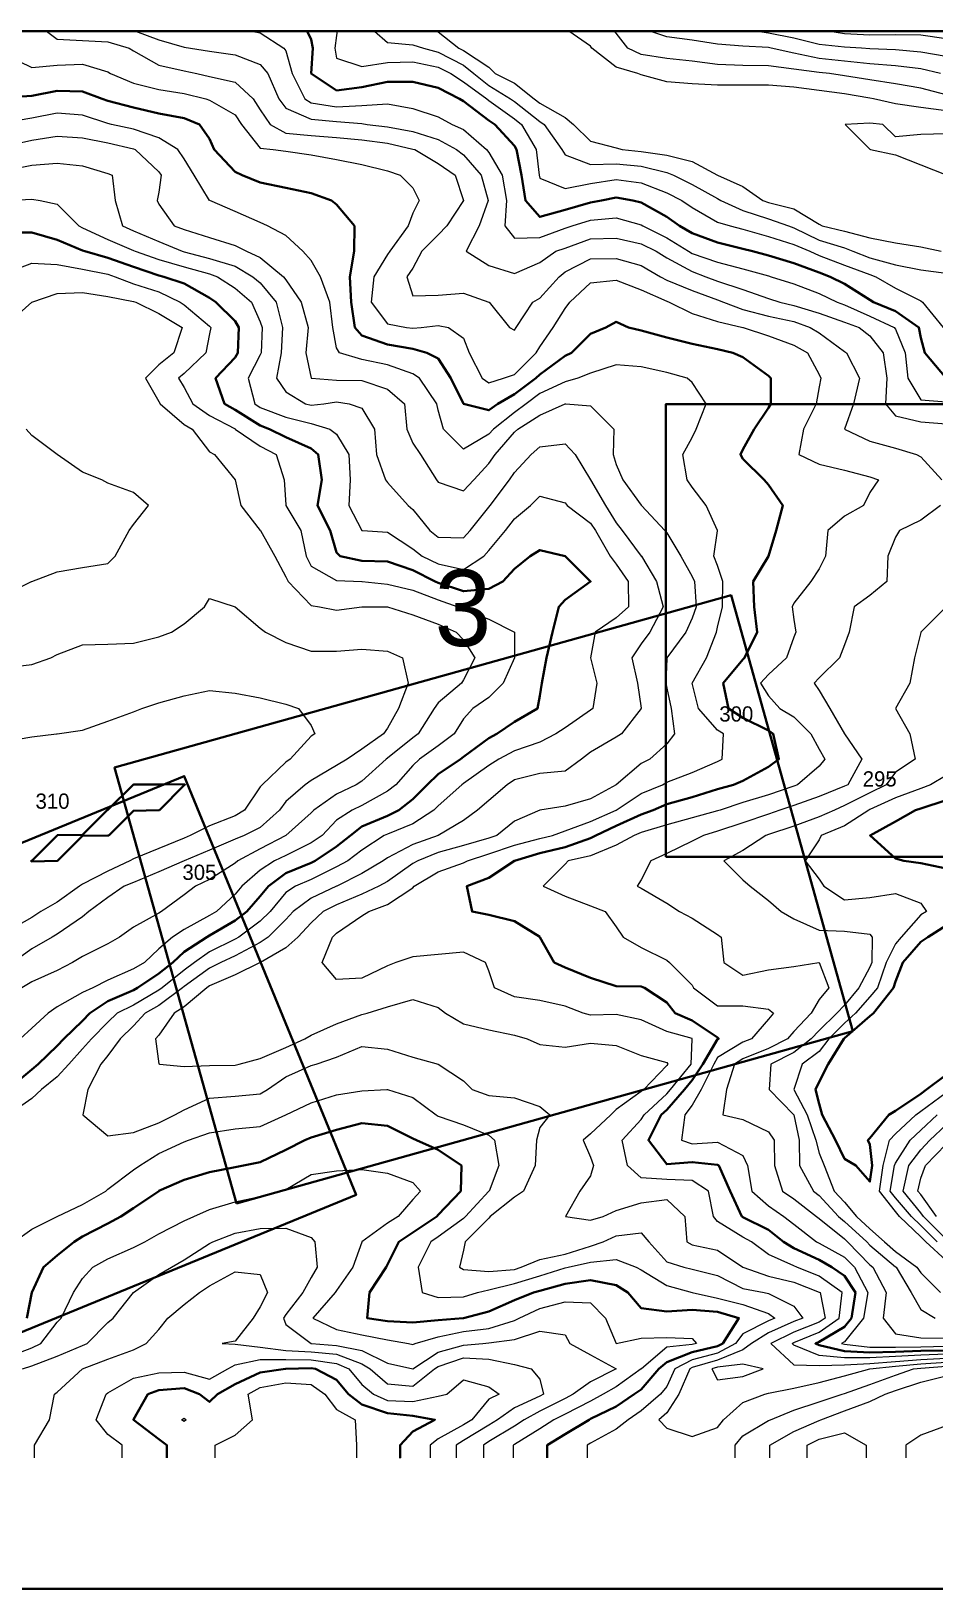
# Model space of a CAD drawing. Header units: inches. Extents: x 323 to 5487, y 274 to 1474.
# Drawn here: x 1206 to 1798, y 274 to 1296 of the extents above; entities that cross this region are included whole.
import ezdxf

# ---------------------------------------------------------------- set-up
doc = ezdxf.new("R2010")
doc.units = ezdxf.units.IN
doc.header["$MEASUREMENT"] = 0
doc.layers.add('N47E008', color=7, linetype='Continuous', lineweight=0, true_color=0x8b00a3)
doc.layers.add('Rahmen', color=7, linetype='Continuous')
doc.styles.get("Standard").update_dxf_attribs({"font": 'txt.shx', "height": 5})

msp = doc.modelspace()

# ---------------------------------------------------------------- linework, layer by layer
at = {"lineweight": 30}
for points in [[(410.2, 274.1), (5471.7, 274.1), (5487.2, 1296.3), (425.7, 1296.3)], [(1622.4, 754.4), (2042.4, 754.4), (2042.4, 1051.4), (1622.4, 1051.4)], [(1340.8, 527), (1745.3, 640.1), (1665.3, 926.1), (1260.8, 813.1)], [(1030.7, 373.2), (1419.2, 532.6), (1306.5, 807.4), (917.9, 648)]]:
    msp.add_lwpolyline(points, close=True, dxfattribs=at)
at = {"layer": 'N47E008'}
for points in [[(1216, 1296.3), (1223.1, 1291.1), (1239.8, 1290.1), (1256.4, 1289.2), (1270.3, 1285.1), (1273.1, 1283.3), (1289.8, 1274), (1306.4, 1270.3), (1314.8, 1268.5), (1323.1, 1266.6), (1339.8, 1262.7), (1351.7, 1251.8), (1356.4, 1244.7), (1362.8, 1235.1), (1373.1, 1229.3), (1389.8, 1227.7), (1406.4, 1226.4), (1423.1, 1224.9), (1439.8, 1222.7), (1456.4, 1218.9), (1457.7, 1218.5), (1473.1, 1209.4), (1484.2, 1201.8), (1489.8, 1185.2), (1489.8, 1185.1), (1489.8, 1185.1), (1478.7, 1168.5), (1473.1, 1162.6), (1462.3, 1151.8), (1456.4, 1140.7), (1452.6, 1135.1), (1456.4, 1122.6), (1473.1, 1123), (1489.8, 1124.3), (1506.4, 1118.5), (1506.5, 1118.5), (1519.8, 1101.8), (1523.1, 1100), (1524.2, 1101.8), (1535.2, 1118.5), (1539.8, 1121.1), (1552.5, 1135.1), (1556.4, 1138.3), (1573.1, 1146.8), (1589.8, 1147), (1606.4, 1142.5), (1618.9, 1135.1), (1623.1, 1132.9), (1639.8, 1126), (1656.4, 1119.9), (1660.3, 1118.5), (1673.1, 1113.7), (1689.8, 1109.3), (1706.4, 1105.7), (1717.2, 1101.8), (1723.1, 1098.3), (1739.8, 1086.1), (1741, 1085.1), (1749.6, 1068.5), (1745.7, 1051.8), (1739.8, 1035.1), (1756.4, 1027.2), (1773.1, 1022.6), (1787, 1018.5), (1789.8, 1017), (1803.7, 1001.8)], [(1431.3, 1296.3), (1439.8, 1288.9), (1456.4, 1287.3), (1463.4, 1285.1), (1473.1, 1282.4), (1489.8, 1273.9), (1496.4, 1268.5), (1506.4, 1260.5), (1520.6, 1251.8), (1523.1, 1250), (1539.8, 1237), (1542.6, 1235.1), (1554.3, 1218.5), (1556.4, 1215.1), (1573.1, 1208.7), (1589.8, 1209.2), (1606.4, 1207.6), (1623.1, 1203.6), (1627.6, 1201.8), (1639.8, 1195.7), (1656.4, 1186.4), (1658.5, 1185.1), (1673.1, 1178.5), (1689.8, 1173.2), (1702.9, 1168.5), (1706.4, 1167.2), (1723.1, 1159.2), (1739.8, 1154), (1745.3, 1151.8), (1756.4, 1147.4), (1773.1, 1143), (1789.8, 1139.7), (1806.4, 1137.4)], [(1470.4, 1296.3), (1473.1, 1295.9), (1486.7, 1285.1), (1489.8, 1283.6), (1506.4, 1272.6), (1510.4, 1268.5), (1523.1, 1262.1), (1536.1, 1251.8), (1539.8, 1248.9), (1556.4, 1239.5), (1562, 1235.1), (1573.1, 1224), (1589.8, 1219.7), (1593.9, 1218.5), (1606.4, 1217.3), (1623.1, 1214.9), (1639.8, 1210.8), (1656.4, 1201.8), (1656.5, 1201.8), (1673.1, 1194.3), (1686.2, 1185.1), (1689.8, 1183.9), (1706.4, 1179.6), (1723.1, 1169.7), (1725, 1168.5), (1739.8, 1165), (1756.4, 1160.7), (1773.1, 1157.4), (1789.8, 1154.8), (1803.1, 1151.8)], [(1806.4, 1243.9), (1789.8, 1246.1), (1773.1, 1248.5), (1758.8, 1251.8), (1756.4, 1252.3), (1739.8, 1255.1), (1723.1, 1257.2), (1706.4, 1259.4), (1689.8, 1260.7), (1673.1, 1260.7), (1656.4, 1260.9), (1639.8, 1261.7), (1623.1, 1262.9), (1606.4, 1267.5), (1604.1, 1268.5), (1589.8, 1272.6), (1574, 1285.1), (1573.1, 1286.4), (1558.9, 1296.3)], [(1806.4, 1254.4), (1789.8, 1258.8), (1773.1, 1261.7), (1756.4, 1264.2), (1739.8, 1267), (1729.8, 1268.5), (1723.1, 1269.2), (1706.4, 1271.4), (1689.8, 1273.4), (1673.1, 1273.7), (1656.4, 1274.4), (1639.8, 1276.5), (1623.1, 1278.2), (1606.4, 1281), (1597.6, 1285.1), (1589.8, 1294.9), (1588.9, 1296.3)], [(1802.7, 1268.5), (1789.8, 1271.5), (1773.1, 1273.5), (1756.4, 1274.8), (1739.8, 1276.6), (1723.1, 1278.3), (1706.4, 1281.8), (1691.6, 1285.1), (1689.8, 1285.5), (1673.1, 1286.5), (1656.4, 1287.7), (1639.8, 1290.3), (1623.1, 1292.6), (1611.9, 1296.3)], [(1806.4, 1279.7), (1789.8, 1282.5), (1773.1, 1283.9), (1756.4, 1284.7), (1750.9, 1285.1), (1739.8, 1285.8), (1723.1, 1287.5), (1706.4, 1291.6), (1689.8, 1295), (1681.1, 1296.3)], [(1806.4, 1291.3), (1789.8, 1293.7), (1773.1, 1293.9), (1756.4, 1293.7), (1739.8, 1294.5), (1728.8, 1296.3)], [(1189.8, 1280.6), (1206.4, 1272.4), (1223.1, 1274), (1239.8, 1274.5), (1256.4, 1269.5), (1258.1, 1268.5), (1273.1, 1262.2), (1289.8, 1258), (1306.4, 1255.4), (1320.7, 1251.8), (1323.1, 1251), (1339.8, 1241.4), (1344.1, 1235.1), (1356.4, 1219.4), (1364.8, 1218.5), (1373.1, 1217.5), (1389.8, 1215), (1406.4, 1212), (1423.1, 1208.7), (1439.8, 1204.6), (1448.1, 1201.8), (1456.4, 1193.5), (1460.6, 1185.1), (1456.4, 1176.8), (1453.5, 1168.5), (1441.4, 1151.8), (1439.8, 1149.8), (1430.8, 1135.1), (1429.2, 1118.5), (1439.8, 1104.1), (1452.3, 1101.8), (1456.4, 1101.3), (1462, 1101.8), (1473.1, 1103.2), (1479.8, 1101.8), (1489.8, 1094.7), (1493.5, 1085.1), (1502, 1068.5), (1506.4, 1065.4), (1516, 1068.5), (1523.1, 1071), (1537.3, 1085.1), (1539.8, 1089), (1548.5, 1101.8), (1556.4, 1114.3), (1559.6, 1118.5), (1573.1, 1131.2), (1589.8, 1132.8), (1606.4, 1126.5), (1623.1, 1119), (1624.6, 1118.5), (1639.8, 1110.9), (1656.4, 1105.8), (1673.1, 1101.8), (1673.2, 1101.8), (1689.8, 1096.3), (1706.4, 1090.2), (1715.4, 1085.1), (1723.1, 1070.9), (1724.2, 1068.5), (1723.1, 1062.9), (1721.2, 1051.8), (1712.9, 1035.1), (1709.8, 1018.5), (1723.1, 1012.1), (1739.8, 1008.2), (1756.4, 1003.8), (1762, 1001.8), (1756.4, 993.5), (1752.3, 985.1), (1739.8, 978), (1728.7, 968.5), (1727.3, 951.8), (1723.1, 943.5), (1717.6, 935.1), (1706.4, 920.9), (1705.4, 918.5), (1706.4, 910.1), (1707.7, 901.8), (1706.4, 898.5), (1701.7, 885.1), (1689.8, 874), (1684.6, 868.5), (1689.8, 860.1), (1697.4, 851.8), (1706.4, 846.3), (1717.6, 835.1), (1723.1, 825.1), (1726.8, 818.5), (1723.1, 814), (1709, 801.8), (1706.4, 800.8), (1689.8, 795.2), (1673.1, 790), (1658.1, 785.1), (1656.4, 784.6), (1639.8, 780.1), (1623.1, 775.5), (1606.4, 770.4), (1601.7, 768.5), (1589.8, 762.1), (1573.1, 755), (1558.5, 751.8), (1556.4, 749.7), (1541.9, 735.1), (1556.4, 728.7), (1573.1, 722.4), (1582.6, 718.5), (1589.8, 708.5), (1594.5, 701.8), (1606.4, 694.9), (1623.1, 686.7), (1625, 685.1), (1639.8, 670.3), (1640.7, 668.5), (1656.4, 656.7), (1673.1, 656.6), (1689.8, 654.6), (1693.1, 651.8), (1689.8, 648), (1678.7, 635.1), (1673.1, 632.9), (1656.4, 622.8), (1653.9, 618.5), (1645.7, 601.8), (1639.8, 591.6), (1634.9, 585.1), (1632.8, 568.5), (1639.8, 566.1), (1656.4, 567.3), (1673.1, 558.5), (1676, 551.8), (1678.9, 535.1), (1689.8, 525.5), (1700, 518.5), (1706.4, 513.4), (1721.3, 501.8), (1723.1, 500.9), (1739.8, 491.8), (1746.3, 485.1), (1755.1, 468.5), (1752.1, 451.8), (1739.8, 436.3), (1737.7, 435.1), (1739.8, 434.6), (1756.4, 432.7), (1773.1, 432.8), (1789.8, 433), (1806.4, 433.3)], [(1806.4, 428), (1789.8, 427.4), (1773.1, 426.6), (1756.4, 425.6), (1739.8, 425.6), (1723.1, 427.3), (1706.4, 434.1), (1705.3, 435.1), (1706.4, 435.7), (1723.1, 442.6), (1736.2, 451.8), (1738.1, 468.5), (1723.1, 479.3), (1708.5, 485.1), (1706.4, 486.1), (1689.8, 493.5), (1678.7, 501.8), (1673.1, 504.9), (1656.4, 515.1), (1653.8, 518.5), (1650.4, 535.1), (1639.8, 542), (1623.1, 542.7), (1606.4, 543.8), (1597.4, 551.8), (1593.9, 568.5), (1606.4, 582.1), (1608.2, 585.1), (1623.1, 598.9), (1625.6, 601.8), (1639.2, 618.5), (1639.8, 634.7), (1639.8, 635.1), (1639.8, 635.2), (1623.1, 639.9), (1606.4, 647.6), (1589.8, 651.1), (1573.1, 650.5), (1568.3, 651.8), (1556.4, 656.4), (1539.8, 660.1), (1523.1, 662.6), (1510.1, 668.5), (1506.4, 679.6), (1504.1, 685.1), (1489.8, 691.8), (1473.1, 690.4), (1456.4, 688.8), (1445.3, 685.1), (1439.8, 682.9), (1423.1, 674.9), (1406.4, 674), (1396.9, 685.1), (1403.7, 701.8), (1406.4, 704.4), (1423.1, 715.7), (1427.7, 718.5), (1439.8, 723.2), (1456.4, 734.2), (1457.4, 735.1), (1473.1, 744.6), (1489.8, 750.5), (1492.3, 751.8), (1506.4, 756.4), (1523.1, 762), (1539.8, 766.5), (1548.1, 768.5), (1556.4, 771.6), (1573.1, 777.7), (1589.8, 785.1), (1589.8, 785.1), (1606.4, 796.1), (1620.3, 801.8), (1623.1, 803.4), (1639.8, 809.7), (1656.4, 817), (1659.5, 818.5), (1660.3, 835.1), (1656.4, 837.5), (1643.9, 851.8), (1639.8, 868.5), (1649.2, 885.1), (1655.7, 901.8), (1656.4, 905.1), (1659.6, 918.5), (1659.9, 935.1), (1656.4, 945.6), (1653.9, 951.8), (1656.4, 968.3), (1656.5, 968.5), (1656.4, 968.6), (1649, 985.1), (1639.8, 997), (1636.4, 1001.8), (1633.7, 1018.5), (1639.8, 1029.6), (1642.3, 1035.1), (1649, 1051.8), (1639.8, 1065.7), (1636.4, 1068.5), (1623.1, 1072.2), (1606.4, 1075.9), (1589.8, 1077.3), (1573.1, 1071.8), (1564.8, 1068.5), (1556.4, 1066.2), (1539.8, 1058.5), (1530.8, 1051.8), (1523.1, 1046.1), (1509.4, 1035.1), (1506.4, 1031.8), (1489.8, 1022), (1476.7, 1035.1), (1473.1, 1047.6), (1472.3, 1051.8), (1460.9, 1068.5), (1456.4, 1071.3), (1439.8, 1077.4), (1423.1, 1080.8), (1408.3, 1085.1), (1406.4, 1088.5), (1403.9, 1101.8), (1401.9, 1118.5), (1395.9, 1135.1), (1389.8, 1145.7), (1384.2, 1151.8), (1373.1, 1162.1), (1361.2, 1168.5), (1356.4, 1170.7), (1339.8, 1178), (1323.2, 1185.1), (1323.1, 1185.2), (1312.9, 1201.8), (1306.4, 1212.4), (1302.3, 1218.5), (1289.8, 1226.2), (1273.1, 1232), (1258.8, 1235.1), (1256.4, 1235.7), (1239.8, 1241.1), (1223.1, 1242.4), (1206.4, 1239.2), (1189.8, 1236.4)], [(1189.8, 1220.9), (1206.4, 1224.8), (1223.1, 1227.4), (1239.8, 1226.2), (1256.4, 1223), (1273.1, 1219), (1274.3, 1218.5), (1289.8, 1204), (1291.4, 1201.8), (1289.8, 1190.7), (1288.7, 1185.1), (1289.8, 1182.8), (1299.8, 1168.5), (1306.4, 1166.1), (1323.1, 1160.8), (1339.8, 1155.6), (1347.4, 1151.8), (1356.4, 1147.8), (1371.5, 1135.1), (1373.1, 1133.1), (1383.3, 1118.5), (1387.7, 1101.8), (1386.3, 1085.1), (1389.8, 1068.6), (1390, 1068.5), (1406.4, 1067.3), (1423.1, 1067.1), (1439.8, 1061.3), (1450.9, 1051.8), (1452.5, 1035.1), (1456.4, 1025.9), (1461.6, 1018.5), (1472.1, 1001.8), (1473.1, 1000.3), (1489.8, 994.7), (1496.4, 1001.8), (1506.4, 1012.5), (1510.6, 1018.5), (1523.1, 1033.2), (1525.3, 1035.1), (1539.8, 1044.2), (1556.4, 1051.8), (1556.4, 1051.8), (1556.9, 1051.8), (1573.1, 1050.3), (1588.3, 1035.1), (1588, 1018.5), (1589.8, 1011.8), (1594.3, 1001.8), (1606.4, 985.2), (1606.5, 985.1), (1621.9, 968.5), (1623.1, 967), (1632.4, 951.8), (1639.8, 938.5), (1641.3, 935.1), (1642.4, 918.5), (1639.8, 911.1), (1635.6, 901.8), (1623.1, 885.1), (1623.1, 884.7), (1622.4, 868.5), (1623.1, 865.1), (1626, 851.8), (1628.2, 835.1), (1623.1, 828.5), (1612, 818.5), (1606.4, 815.7), (1589.8, 801.8), (1589.8, 801.8), (1573.1, 792.5), (1556.4, 787.6), (1539.9, 785.1), (1539.8, 785.1), (1523.1, 777.8), (1511.6, 768.5), (1506.4, 766.8), (1489.8, 761.9), (1473.1, 757.2), (1459.8, 751.8), (1456.4, 750), (1439.8, 738.2), (1434.2, 735.1), (1423.1, 729.9), (1406.4, 722.9), (1397.6, 718.5), (1389.8, 711.1), (1381, 701.8), (1373.1, 694.7), (1356.5, 685.1), (1356.4, 685.1), (1339.8, 677.1), (1323.1, 669.9), (1321.2, 668.5), (1306.4, 656.1), (1299.8, 651.8), (1289.8, 637.5), (1287.7, 635.1), (1289.8, 618.7), (1290.2, 618.5), (1306.4, 616.8), (1323.1, 617.6), (1339.8, 617.7), (1342.6, 618.5), (1356.4, 622.1), (1373.1, 629.4), (1385.6, 635.1), (1389.8, 637.4), (1406.4, 644.9), (1423.1, 651), (1426.4, 651.8), (1439.8, 656), (1456.4, 660.9), (1473.1, 655.5), (1477.9, 651.8), (1489.8, 644.9), (1506.4, 641), (1523.1, 637.5), (1531.4, 635.1), (1539.8, 631.4), (1556.4, 629.6), (1573.1, 632.1), (1589.8, 630.6), (1606.4, 624), (1623.1, 619.4), (1623.7, 618.5), (1623.1, 617.6), (1608.1, 601.8), (1606.4, 600.4), (1589.8, 588.7), (1586.4, 585.1), (1573.1, 572.6), (1568.3, 568.5), (1573.1, 557.4), (1575.1, 551.8), (1573.1, 545.1), (1566, 535.1), (1556.6, 518.5), (1573.1, 516.1), (1581.4, 518.5), (1589.8, 522.3), (1606.4, 527.4), (1623.1, 529.6), (1635, 518.5), (1636.2, 501.8), (1639.8, 499.9), (1656.4, 496.3), (1673.1, 485.2), (1673.1, 485.1), (1689.8, 479.3), (1706.4, 475.3), (1723.1, 468.9), (1723.7, 468.5), (1727.1, 451.8), (1723.1, 449), (1706.4, 442.6), (1691.4, 435.1), (1706.4, 421.1), (1723.1, 420.6), (1739.8, 421.2), (1756.4, 422), (1773.1, 423.4), (1789.8, 424.6), (1806.4, 425.4)], [(1806.4, 1228.9), (1789.8, 1228.5), (1773.1, 1226.8), (1764.8, 1235.1), (1756.4, 1235.8), (1740.2, 1235.1), (1756.4, 1218.9), (1756.9, 1218.5), (1773.1, 1215.1), (1789.8, 1208.5), (1806.4, 1201.9)], [(1189.8, 1205), (1206.4, 1208.3), (1223.1, 1209.7), (1239.8, 1207.9), (1256.4, 1202.8), (1259.2, 1201.8), (1261.2, 1185.1), (1266, 1168.5), (1273.1, 1165.3), (1289.8, 1158.3), (1305.2, 1151.8), (1306.4, 1151.4), (1323.1, 1147), (1339.8, 1142), (1351.4, 1135.1), (1356.4, 1131), (1366.8, 1118.5), (1371, 1101.8), (1370, 1085.1), (1367.1, 1068.5), (1373.1, 1059.6), (1386.1, 1051.8), (1389.8, 1050.9), (1398.1, 1051.8), (1406.4, 1053), (1414.8, 1051.8), (1423.1, 1048.8), (1431.4, 1035.1), (1432.6, 1018.5), (1438.6, 1001.8), (1439.8, 1000.1), (1453.4, 985.1), (1456.4, 982.4), (1467.6, 968.5), (1473.1, 964.3), (1489.8, 963.8), (1494.2, 968.5), (1506.4, 984), (1507.3, 985.1), (1519.8, 1001.8), (1523.1, 1006.6), (1534.2, 1018.5), (1539.8, 1023.4), (1556.4, 1025.4), (1562.9, 1018.5), (1573.1, 1001.9), (1573.1, 1001.8), (1583, 985.1), (1589.8, 973.6), (1593.9, 968.5), (1606.4, 951.8), (1606.5, 951.8), (1616.3, 935.1), (1620.7, 918.5), (1612, 901.8), (1606.4, 894.2), (1600.2, 885.1), (1603.8, 868.5), (1606.4, 851.9), (1606.5, 851.8), (1606.4, 851.7), (1593.5, 835.1), (1589.8, 832.9), (1573.1, 823.2), (1567.1, 818.5), (1556.4, 810.7), (1539.8, 809.2), (1523.1, 805), (1518.3, 801.8), (1506.4, 791.4), (1498.8, 785.1), (1489.8, 778.3), (1473.2, 768.5), (1473.1, 768.5), (1456.4, 762.6), (1439.8, 753.7), (1437, 751.8), (1423.1, 743.5), (1406.5, 735.1), (1406.4, 735.1), (1389.8, 727.3), (1378, 718.5), (1373.1, 713.4), (1361.5, 701.8), (1356.4, 698.2), (1339.8, 689.5), (1330.5, 685.1), (1323.1, 681.4), (1306.4, 669.3), (1305.4, 668.5), (1289.8, 657), (1280.8, 651.8), (1273.1, 643.5), (1264.4, 635.1), (1256.4, 624), (1251.8, 618.5), (1243.1, 601.8), (1239.9, 585.1), (1256.4, 571.3), (1273.1, 573.5), (1289.8, 579.8), (1300.4, 585.1), (1306.4, 588.5), (1323.1, 596), (1339.8, 597.4), (1356.4, 599), (1361, 601.8), (1373.1, 610.1), (1389.8, 617.5), (1393.1, 618.5), (1406.4, 622.9), (1423.1, 630), (1439.8, 628.2), (1456.4, 623), (1473.1, 618.5), (1473.2, 618.5), (1489.8, 607.4), (1495.3, 601.8), (1506.4, 597.9), (1523.1, 596.3), (1539.8, 590.7), (1546.4, 585.1), (1539.8, 576.8), (1537.7, 568.5), (1536.8, 551.8), (1529, 535.1), (1523.1, 531.1), (1507.3, 518.5), (1506.4, 517.4), (1490.8, 501.8), (1489.8, 496.3), (1487, 485.1), (1489.8, 483.6), (1506.4, 482.3), (1523.1, 483.7), (1527.6, 485.1), (1539.8, 490.2), (1556.4, 493.8), (1573.1, 498.9), (1581.4, 501.8), (1589.8, 505.8), (1606.4, 507.7), (1611.4, 501.8), (1623.1, 488.8), (1634.2, 485.1), (1639.8, 483.9), (1656.4, 479.8), (1673.1, 471.3), (1687, 468.5), (1689.8, 468), (1706.4, 459.6), (1712.5, 451.8), (1706.4, 449.6), (1689.8, 442.1), (1678.7, 435.1), (1673.1, 431), (1656.4, 424.2), (1639.8, 419.3), (1638.2, 418.5), (1631, 401.8), (1623.1, 389.6), (1617.8, 385.1), (1623.1, 379.6), (1639.8, 374), (1656.4, 380), (1660.4, 385.1), (1673.1, 396.5), (1687.4, 401.8), (1689.8, 402.5), (1706.4, 405.7), (1723.1, 409.6), (1739.8, 413.8), (1756.4, 418.5), (1756.4, 418.5), (1773.1, 420.3), (1789.8, 421.7), (1806.4, 422.8)], [(1189.8, 1185.2), (1206.4, 1186.1), (1212, 1185.1), (1223.1, 1182.8), (1237.4, 1168.5), (1239.8, 1167.3), (1256.4, 1159.6), (1273.1, 1152.3), (1274.3, 1151.8), (1289.8, 1146.4), (1306.4, 1141.7), (1323.1, 1137.1), (1328.3, 1135.1), (1339.8, 1127.5), (1350.6, 1118.5), (1356.4, 1105.5), (1357.5, 1101.8), (1357, 1085.1), (1356.4, 1083.8), (1348.5, 1068.5), (1352.7, 1051.8), (1356.4, 1049.4), (1373.1, 1043), (1389.8, 1038.9), (1401.9, 1035.1), (1406.4, 1031.8), (1414.4, 1018.5), (1415.4, 1001.8), (1414.4, 985.1), (1423.1, 968.5), (1423.5, 968.5), (1439.8, 967.6), (1456.4, 956.6), (1462.7, 951.8), (1473.1, 946.8), (1489.8, 943.1), (1503.1, 951.8), (1506.4, 955.4), (1517.2, 968.5), (1523.1, 976.2), (1533.7, 985.1), (1539.8, 991.2), (1556.4, 986.7), (1557.7, 985.1), (1573.1, 973.4), (1576.3, 968.5), (1586, 951.8), (1589.8, 946.6), (1597.7, 935.1), (1598.1, 918.5), (1589.8, 911.2), (1576.1, 901.8), (1573.1, 885.1), (1577.3, 868.5), (1574.6, 851.8), (1573.1, 850.8), (1556.4, 839.1), (1550.4, 835.1), (1539.8, 829.8), (1523.1, 824), (1512.9, 818.5), (1506.4, 814.3), (1489.8, 802.5), (1488.7, 801.8), (1473.1, 787.9), (1470.3, 785.1), (1456.4, 776.2), (1439.8, 769.4), (1437.7, 768.5), (1423.1, 758.8), (1413.9, 751.8), (1406.4, 747.8), (1389.8, 739.5), (1379.4, 735.1), (1373.1, 731), (1362.8, 718.5), (1356.4, 712.2), (1342.2, 701.8), (1339.8, 700.5), (1323.1, 692.2), (1313.3, 685.1), (1306.4, 680), (1291.9, 668.5), (1289.8, 666.9), (1273.1, 657.2), (1262.5, 651.8), (1256.4, 646), (1245.6, 635.1), (1239.8, 628.5), (1230.7, 618.5), (1223.1, 610.1), (1212.7, 601.8), (1206.4, 595.9), (1191.2, 585.1)], [(1189.8, 1137.7), (1206.4, 1144), (1223.1, 1143.2), (1239.8, 1140), (1256.4, 1136.8), (1261.2, 1135.1), (1273.1, 1130.5), (1289.8, 1125.1), (1303.7, 1118.5), (1306.4, 1116.6), (1323.1, 1102.6), (1323.9, 1101.8), (1323.1, 1097.6), (1320.7, 1085.1), (1306.4, 1071.5), (1302.7, 1068.5), (1306.4, 1062.4), (1312, 1051.8), (1323.1, 1044), (1339.8, 1035.2), (1339.8, 1035.1), (1356.4, 1024), (1366.9, 1018.5), (1372, 1001.8), (1373.1, 985.5), (1373.1, 985.1), (1382.9, 968.5), (1386.4, 951.8), (1389.8, 945.1), (1406.4, 935.8), (1423.1, 935.2), (1423.2, 935.1), (1439.8, 933.4), (1456.4, 929.4), (1473.1, 923), (1485.9, 918.5), (1489.8, 916.5), (1506.4, 910.5), (1523.1, 901.8), (1523.1, 901.8), (1523.1, 885.1), (1523.1, 885.1), (1515.8, 868.5), (1506.4, 859.1), (1495.8, 851.8), (1489.8, 845.1), (1483.5, 835.1), (1473.1, 827.2), (1460.9, 818.5), (1456.4, 814.3), (1445.3, 801.8), (1439.8, 797.5), (1423.1, 788.2), (1416.7, 785.1), (1406.4, 778.5), (1396.9, 768.5), (1389.8, 763.6), (1373.1, 755.4), (1365.8, 751.8), (1356.4, 745.8), (1344.3, 735.1), (1339.8, 729.9), (1327.7, 718.5), (1323.1, 715.9), (1306.4, 706.7), (1298.7, 701.8), (1289.8, 694), (1280.4, 685.1), (1273.1, 681), (1256.4, 673.5), (1246.4, 668.5), (1239.8, 665.4), (1223.1, 656), (1217.1, 651.8), (1206.4, 642.1), (1198.9, 635.1)], [(1189.8, 1103.5), (1206.4, 1118.5), (1206.4, 1118.5), (1223.1, 1124), (1239.8, 1124.7), (1256.4, 1122.2), (1273.1, 1118.9), (1274.6, 1118.5), (1289.8, 1110.9), (1305.2, 1101.8), (1299.6, 1085.1), (1289.8, 1077.2), (1281, 1068.5), (1289.8, 1053.2), (1290.7, 1051.8), (1306.4, 1038.2), (1311.6, 1035.1), (1323.1, 1020.1), (1326.4, 1018.5), (1339.8, 1001.9), (1339.8, 1001.8), (1343.6, 985.1), (1356.4, 968.5), (1356.5, 968.5), (1366, 951.8), (1373.1, 938.2), (1374.7, 935.1), (1389.8, 919.3), (1395.3, 918.5), (1406.4, 916.3), (1422.9, 918.5), (1423.1, 918.5), (1439.8, 918.5), (1439.8, 918.5), (1456.4, 913.2), (1473.1, 907.1), (1484.8, 901.8), (1489.8, 896.8), (1497.1, 885.1), (1489.8, 870.6), (1488.4, 868.5), (1473.1, 855.4), (1470.5, 851.8), (1460, 835.1), (1456.4, 832.5), (1439.8, 819.2), (1438.9, 818.5), (1423.1, 804.2), (1419.3, 801.8), (1406.4, 795.6), (1391.5, 785.1), (1389.8, 783.3), (1373.1, 768.5), (1373.1, 768.5), (1356.4, 759.6), (1341.6, 751.8), (1339.8, 750.2), (1323.1, 739.5), (1313.9, 735.1), (1306.4, 729.6), (1291.6, 718.5), (1289.8, 717.5), (1273.1, 708.2), (1263.9, 701.8), (1256.4, 697.4), (1239.8, 689.1), (1233.1, 685.1), (1223.1, 679.9), (1206.4, 672.4), (1200, 668.5)], [(1189.8, 926.8), (1206.3, 935.1), (1206.4, 935.2), (1223.1, 941.4), (1239.8, 944.4), (1256.4, 947), (1261.2, 951.8), (1270.3, 968.5), (1273.1, 972.6), (1283.1, 985.1), (1273.1, 993.5), (1256.4, 999.7), (1252.3, 1001.8), (1239.8, 1006.8), (1223.1, 1018.4), (1223, 1018.5), (1206.4, 1031), (1202.7, 1035.1)], [(1802.7, 985.1), (1789.8, 975.4), (1775.9, 968.5), (1773.1, 964.3), (1768.1, 951.8), (1767.6, 935.1), (1756.4, 926), (1746, 918.5), (1742.8, 901.8), (1739.8, 893.5), (1736.4, 885.1), (1723.1, 871.8), (1719.8, 868.5), (1723.1, 863.7), (1730.1, 851.8), (1739.8, 835.2), (1739.8, 835.1), (1751.2, 818.5), (1742, 801.8), (1739.8, 800.8), (1723.1, 794), (1706.4, 788.2), (1697.4, 785.1), (1689.8, 782.5), (1673.1, 776.8), (1656.4, 771.2), (1647.2, 768.5), (1639.8, 764.8), (1623.1, 756.7), (1612.7, 751.8), (1606.4, 739.3), (1603.7, 735.1), (1606.4, 733.9), (1623.1, 724), (1631.4, 718.5), (1639.8, 714.3), (1656.4, 703.5), (1658.8, 701.8), (1660.6, 685.1), (1673.1, 676.8), (1689.8, 680.4), (1706.4, 682.4), (1723, 685.1), (1723.1, 685.2), (1723.2, 685.1), (1729.5, 668.5), (1723.1, 660.9), (1717.8, 651.8), (1706.4, 639.8), (1702.3, 635.1), (1689.8, 628.6), (1673.1, 622), (1667.6, 618.5), (1662.4, 601.8), (1659.8, 585.1), (1673.1, 582.2), (1689.8, 574), (1693.6, 568.5), (1693.8, 551.8), (1699, 535.1), (1706.4, 530), (1721.4, 518.5), (1723.1, 517.1), (1739.8, 503.7), (1741.8, 501.8), (1756.4, 486.7), (1758.3, 485.1), (1767.1, 468.5), (1765.2, 451.8), (1773.1, 441.4), (1789.8, 438.8), (1806.4, 438.5)], [(1189.8, 878.7), (1206.4, 880.6), (1218.9, 885.1), (1223.1, 887.2), (1239.8, 893.5), (1256.4, 894.1), (1273.1, 894.7), (1289.8, 898.8), (1298.1, 901.8), (1306.4, 907.4), (1319.8, 918.5), (1323.1, 924), (1339.8, 918.6), (1339.9, 918.5), (1356.4, 904.6), (1359.8, 901.8), (1373.1, 895.1), (1389.8, 889.3), (1406.4, 889.3), (1423.1, 890.7), (1439.8, 889.3), (1449.8, 885.1), (1453.4, 868.5), (1447.1, 851.8), (1439.8, 838.8), (1437.2, 835.1), (1423.1, 825), (1413.4, 818.5), (1406.4, 814.3), (1389.8, 804.6), (1385.9, 801.8), (1373.1, 790.7), (1368.9, 785.1), (1356.4, 773.8), (1345.8, 768.5), (1339.8, 766), (1323.1, 758.9), (1306.5, 751.8), (1306.4, 751.8), (1289.8, 744.6), (1273.1, 737.6), (1267.1, 735.1), (1256.4, 727.8), (1243.9, 718.5), (1239.8, 715.1), (1223.1, 703.7), (1219.8, 701.8), (1206.4, 694), (1193.9, 685.1)], [(1189.8, 830.4), (1206.4, 833.1), (1222.7, 835.1), (1223.1, 835.2), (1239.8, 837.5), (1256.4, 843.5), (1273.1, 849.7), (1278.7, 851.8), (1289.8, 855.5), (1306.4, 860.1), (1323.1, 863.5), (1339.8, 861.8), (1356.4, 858.8), (1373.1, 854.6), (1381.4, 851.8), (1389.8, 840.7), (1392.2, 835.1), (1389.8, 833.6), (1375.9, 818.5), (1373.1, 816.5), (1357.5, 801.8), (1356.4, 800.3), (1346, 785.1), (1339.8, 781.4), (1323.1, 774.9), (1310.3, 768.5), (1306.4, 766.7), (1289.8, 759.9), (1273.1, 753.1), (1270.7, 751.8), (1256.4, 745.1), (1239.8, 736.5), (1237.8, 735.1), (1223.1, 724.7), (1212.4, 718.5), (1206.4, 714.7), (1189.8, 705.3)], [(1194.8, 501.8), (1206.4, 510.1), (1223.1, 518.5), (1223.1, 518.5), (1239.8, 526.4), (1255.1, 535.1), (1256.4, 536.3), (1273.1, 549), (1277.3, 551.8), (1289.8, 559.7), (1306.4, 567.5), (1309.2, 568.5), (1323.1, 573.4), (1339.8, 576), (1356.4, 577.6), (1373.1, 585.1), (1373.1, 585.2), (1389.8, 593), (1406.4, 598.3), (1423.1, 601), (1439.4, 601.8), (1439.8, 601.8), (1439.9, 601.8), (1456.4, 596.6), (1471.7, 585.1), (1473.1, 584.3), (1489.8, 578.5), (1506.4, 571.8), (1510, 568.5), (1512.9, 551.8), (1506.5, 535.1), (1506.4, 535.1), (1491.1, 518.5), (1489.8, 517.2), (1473.1, 505.1), (1468.3, 501.8), (1460, 485.1), (1462.7, 468.5), (1473.1, 465.4), (1489.8, 465.7), (1499, 468.5), (1506.4, 470.4), (1523.1, 474.4), (1539.8, 479.6), (1556.4, 484.7), (1558.3, 485.1), (1573.1, 488.5), (1589.8, 490.3), (1603.1, 485.1), (1606.4, 483.4), (1623.1, 473.1), (1639.8, 468.5), (1639.8, 468.5), (1656.4, 464.9), (1673.1, 460.7), (1689.8, 454.9), (1694.1, 451.8), (1689.8, 449.9), (1673.1, 441.4), (1668.3, 435.1), (1656.4, 428.7), (1639.8, 424.4), (1628.5, 418.5), (1623.1, 406.8), (1619.1, 401.8), (1606.4, 390.9), (1597.7, 385.1), (1589.8, 378.9), (1573.1, 369.8), (1570.9, 368.5), (1570.9, 360.1)], [(1189.8, 426), (1206.4, 432.3), (1212.3, 435.1), (1223.1, 449.2), (1225.7, 451.8), (1233.8, 468.5), (1239.8, 477.7), (1246.4, 485.1), (1256.4, 490.7), (1273.1, 498.1), (1280.5, 501.8), (1289.8, 507), (1306.4, 515.7), (1312.7, 518.5), (1323.1, 523.1), (1339.8, 528.1), (1356.4, 531.6), (1369.8, 535.1), (1373.1, 536.2), (1389.8, 545.9), (1406.4, 548.5), (1423.1, 549.2), (1439.8, 546.9), (1456.4, 540.7), (1461.6, 535.1), (1456.4, 529.6), (1446.9, 518.5), (1439.8, 514.1), (1423.1, 501.8), (1423.1, 501.7), (1417, 485.1), (1406.4, 469.8), (1405.6, 468.5), (1390.8, 451.8), (1406.4, 444.4), (1423.1, 440.7), (1439.8, 437.6), (1453.7, 435.1), (1456.4, 434.5), (1458, 435.1), (1473.1, 439.5), (1489.8, 442.9), (1506.4, 445), (1523.1, 450.3), (1526.2, 451.8), (1539.8, 458), (1556.4, 462.4), (1573.1, 461.7), (1583, 451.8), (1589.8, 435.2), (1606.4, 438.5), (1623.1, 439.1), (1639.8, 438.3), (1642.6, 435.1), (1639.8, 434.5), (1623.1, 432.8), (1606.5, 418.5), (1606.4, 418.5), (1589.8, 406.6), (1581.4, 401.8), (1573.1, 397.2), (1556.4, 388.8), (1548.9, 385.1), (1539.8, 379.2), (1523.1, 368.9), (1522.3, 368.5), (1522.3, 360.1)], [(1200.4, 418.5), (1206.4, 420.4), (1223.1, 426.8), (1239.8, 433.9), (1242.8, 435.1), (1256.4, 448.8), (1259.8, 451.8), (1273.1, 468.5), (1273.1, 468.5), (1289.8, 480.4), (1298.1, 485.1), (1306.4, 489.9), (1323.1, 500.7), (1325.2, 501.8), (1339.8, 507.4), (1356.4, 510.5), (1373.1, 510.8), (1389.8, 504.6), (1392.2, 501.8), (1393.7, 485.1), (1389.8, 478.5), (1384.2, 468.5), (1373.1, 454.2), (1371.7, 451.8), (1373.1, 447.6), (1389.8, 435.2), (1389.9, 435.1), (1406.4, 433.9), (1423.1, 430.5), (1439.8, 422.3), (1456.4, 418.5), (1473.1, 429.5), (1489.8, 434.1), (1502.3, 435.1), (1506.4, 435.5), (1523.1, 437.7), (1539.8, 443.1), (1556.4, 440.7), (1559.6, 435.1), (1573.1, 427.7), (1589.8, 418.5), (1589.8, 418.5), (1589.8, 418.5), (1573.1, 409.9), (1561.7, 401.8), (1556.4, 399), (1539.8, 390.7), (1529.6, 385.1), (1523.1, 380.9), (1506.4, 370.7), (1502.8, 368.5), (1502.8, 360.1)], [(1208.3, 360.1), (1208.3, 368.5), (1218, 385.1), (1221.4, 401.8), (1223.1, 403.2), (1239.7, 418.5), (1239.8, 418.5), (1256.4, 424.9), (1273.1, 431), (1281.4, 435.1), (1289.8, 444.4), (1295.8, 451.8), (1306.4, 460.8), (1316.4, 468.5), (1323.1, 472.9), (1339.8, 482.1), (1356.4, 480.4), (1361.1, 468.5), (1356.4, 459.2), (1351.7, 451.8), (1339.8, 436.7), (1331.4, 435.1), (1339.8, 434.6), (1356.4, 432.6), (1373.1, 430.6), (1389.8, 429.7), (1406.4, 428), (1423.1, 421.7), (1428.5, 418.5), (1439.8, 408.6), (1456.4, 407.2), (1470.8, 418.5), (1473.1, 420), (1489.8, 425.8), (1506.4, 424.9), (1523.1, 421.3), (1534.2, 418.5), (1539.8, 411.8), (1542.2, 401.8), (1539.8, 400.6), (1523.1, 392.8), (1512, 385.1), (1506.4, 381.6), (1489.8, 371.4), (1484.9, 368.5), (1484.9, 360.1)], [(1265.7, 360.1), (1265.7, 368.5), (1256.4, 375.4), (1248.7, 385.1), (1255.3, 401.8), (1256.4, 402.8), (1273.1, 412.3), (1289.8, 415.8), (1306.4, 416.3), (1323.1, 411.7), (1335.1, 418.5), (1339.8, 421.2), (1356.4, 424.6), (1373.1, 424.5), (1389.8, 424.3), (1406.4, 422), (1414.5, 418.5), (1423.1, 408.2), (1430.7, 401.8), (1439.8, 397.8), (1456.4, 397), (1473.1, 400.5), (1478.7, 401.8), (1489.8, 411.3), (1506.4, 406.6), (1513.1, 401.8), (1506.4, 398.6), (1495.1, 385.1), (1489.8, 381.8), (1473.1, 372.6), (1467.8, 368.5), (1467.8, 360.1)], [(1668, 360.1), (1668, 368.5), (1673.1, 374.6), (1689.8, 384.5), (1691.2, 385.1), (1706.4, 391.3), (1723.1, 396.9), (1738.3, 401.8), (1739.8, 402.3), (1756.4, 408.3), (1773.1, 414.4), (1785, 418.5), (1789.8, 418.9), (1806.4, 420.2), (1823.1, 420.3), (1839.8, 419.7), (1856.4, 418.9), (1863.1, 418.5), (1862, 401.8), (1856.4, 394.1), (1848.7, 385.1), (1839.8, 374), (1833.7, 368.5), (1833.7, 360.1)], [(1326.8, 360.1), (1326.8, 368.5), (1339.8, 375), (1351.2, 385.1), (1348.5, 401.8), (1356.4, 406.2), (1373.1, 409.2), (1389.8, 408.1), (1398.8, 401.8), (1406.4, 391.8), (1418.6, 385.1), (1419.5, 368.5), (1419.5, 360.1)], [(1690.8, 360.1), (1690.8, 368.5), (1706.4, 377.4), (1723.1, 384.6), (1724.3, 385.1), (1739.8, 391), (1756.4, 397), (1766.4, 401.8), (1773.1, 404.2), (1789.8, 409.7), (1806.4, 413.9), (1823.1, 414), (1839.8, 403), (1840.6, 401.8), (1839.8, 400.9), (1823.1, 386), (1820.7, 385.1), (1806.4, 381.1), (1789.8, 374.9), (1780, 368.5), (1780, 360.1)], [(1715.3, 360.1), (1715.3, 368.5), (1723.1, 372.4), (1739.8, 376.4), (1753.9, 368.5), (1753.9, 360.1)]]:
    msp.add_lwpolyline(points, dxfattribs=at)
for points, elevation in [([(1274.5, 1296.3), (1289.8, 1290.5), (1306.4, 1285.7), (1310.6, 1285.1), (1323.1, 1283.1), (1339.8, 1280.8), (1356.4, 1274.3), (1361.3, 1268.5), (1368.6, 1251.8), (1373.1, 1245.7), (1389.8, 1238.6), (1406.4, 1237), (1423.1, 1235.6), (1426.4, 1235.1), (1439.8, 1233.4), (1456.4, 1230.5), (1473.1, 1225.2), (1485.1, 1218.5), (1489.8, 1215.1), (1501.3, 1201.8), (1505.8, 1185.1), (1500.1, 1168.5), (1491.4, 1151.8), (1506.4, 1142.4), (1523.1, 1137.2), (1539.8, 1144.5), (1550.4, 1151.8), (1556.4, 1153.9), (1573.1, 1159.9), (1589.8, 1160.4), (1606.4, 1156.7), (1616.2, 1151.8), (1623.1, 1147.6), (1639.8, 1138.5), (1648.8, 1135.1), (1656.4, 1132.2), (1673.1, 1126.8), (1689.8, 1120.9), (1697.2, 1118.5), (1706.4, 1116.3), (1723.1, 1111.3), (1739.8, 1105.4), (1749.3, 1101.8), (1756.4, 1096.3), (1765.1, 1085.1), (1767.6, 1068.5), (1766.6, 1051.8), (1773.1, 1043.9), (1789.8, 1040), (1806.4, 1038.6)], 297), ([(1350.6, 1296.3), (1356.4, 1295.1), (1371.8, 1285.1), (1373.1, 1283.3), (1377.2, 1268.5), (1385.6, 1251.8), (1389.8, 1249.2), (1406.4, 1246.5), (1423.1, 1247.5), (1439.8, 1248.6), (1456.4, 1245.6), (1473.1, 1240.1), (1482.2, 1235.1), (1489.8, 1231.8), (1504.9, 1218.5), (1506.4, 1216.6), (1515, 1201.8), (1517.9, 1185.1), (1516.9, 1168.5), (1523.1, 1160.5), (1539.8, 1160.9), (1556.4, 1166.9), (1561, 1168.5), (1573.1, 1172.2), (1589.8, 1173.8), (1606.4, 1169.1), (1607.4, 1168.5), (1623.1, 1160.6), (1637.4, 1151.8), (1639.8, 1150.4), (1656.4, 1144.7), (1673.1, 1140.3), (1689.8, 1135.7), (1691.6, 1135.1), (1706.4, 1130.4), (1723.1, 1124.2), (1735, 1118.5), (1739.8, 1116.7), (1756.4, 1109.3), (1772.3, 1101.8), (1773.1, 1100.7), (1779.6, 1085.1), (1781.2, 1068.5), (1789.8, 1054.3), (1806.4, 1053)], 296), ([(1406.9, 1296.3), (1406.4, 1293.5), (1405.3, 1285.1), (1406.4, 1278.5), (1423.1, 1273), (1439.8, 1275.6), (1456.4, 1276.1), (1473.1, 1272.7), (1481.4, 1268.5), (1489.8, 1263.1), (1505.1, 1251.8), (1506.4, 1250.8), (1523.1, 1238.7), (1527.7, 1235.1), (1537.3, 1218.5), (1539.3, 1201.8), (1539.8, 1199.7), (1556.4, 1193.1), (1573.1, 1196.3), (1589.8, 1198.9), (1606.4, 1196.8), (1623.1, 1190.1), (1633.1, 1185.1), (1639.8, 1180.6), (1656.4, 1170.9), (1664.8, 1168.5), (1673.1, 1166.4), (1689.8, 1161.6), (1706.4, 1156.2), (1716.9, 1151.8), (1723.1, 1149.1), (1739.8, 1142.8), (1756.4, 1136.5), (1760.3, 1135.1), (1773.1, 1127.6), (1789.8, 1119.4), (1790.9, 1118.5), (1804.5, 1101.8)], 294), ([(1806.4, 918.4), (1789.8, 901.8), (1789.8, 901.6), (1785.6, 885.1), (1782.6, 868.5), (1773.2, 851.8), (1782.6, 835.1), (1786.1, 818.5), (1773.1, 810.1), (1767, 801.8), (1756.4, 796.5), (1739.8, 788.2), (1733.1, 785.1), (1723.1, 780.6), (1706.4, 774.6), (1689.8, 769), (1688.1, 768.5), (1673.1, 758.5), (1660.6, 751.8), (1673.1, 739.3), (1677.9, 735.1), (1689.8, 725.9), (1698.1, 718.5), (1706.4, 713.7), (1723.1, 706.4), (1739.8, 705.6), (1756.4, 703.8), (1758, 701.8), (1757.6, 685.1), (1756.4, 682), (1749.2, 668.5), (1739.8, 657.1), (1734.8, 651.8), (1723.1, 640.5), (1717.9, 635.1), (1706.4, 626.1), (1691.5, 618.5), (1690.4, 601.8), (1706.4, 585.2), (1706.5, 585.1), (1710, 568.5), (1710.3, 551.8), (1719.3, 535.1), (1723.1, 532.2), (1735.9, 518.5), (1739.8, 515.2), (1754.4, 501.8), (1756.4, 499.7), (1773.1, 485.5), (1773.6, 485.1), (1783.4, 468.5), (1789.8, 457.4), (1799.3, 451.8)], 297), ([(1806.4, 807.9), (1796.2, 801.8), (1789.8, 799.2), (1773.1, 793.2), (1756.4, 785.6), (1755.6, 785.1), (1739.8, 774.9), (1724.4, 768.5), (1723.1, 765.7), (1713.9, 751.8), (1723.1, 739.9), (1726.1, 735.1), (1739.8, 726.3), (1756.4, 727.7), (1773.1, 730.4), (1789.8, 724), (1793.6, 718.5), (1789.8, 716.3), (1777, 701.8), (1773.1, 697.3), (1767.1, 685.1), (1761.4, 668.5), (1756.4, 662.6), (1747, 651.8), (1739.8, 645.2), (1729.5, 635.1), (1723.1, 626.8), (1712, 618.5), (1706.5, 601.8), (1715.3, 585.1), (1720.9, 568.5), (1723.1, 560.1), (1726.3, 551.8), (1732.9, 535.1), (1739.8, 527.8), (1747.7, 518.5), (1756.4, 510.3), (1765.9, 501.8), (1773.1, 495.5), (1787.1, 485.1), (1789.8, 481.4), (1802.7, 468.5)], 296), ([(1806.4, 489.5), (1793.1, 501.8), (1789.8, 505.1), (1775.9, 518.5), (1773.1, 521.7), (1762.7, 535.1), (1765.2, 551.8), (1769.3, 568.5), (1773.1, 572.6), (1786.6, 585.1), (1789.8, 587.5), (1806.4, 599.8)], 296), ([(1800.5, 501.8), (1789.8, 512.5), (1783.6, 518.5), (1773.1, 530.8), (1769.7, 535.1), (1772.5, 551.8), (1773.1, 553.5), (1782.8, 568.5), (1789.8, 575), (1800.5, 585.1)], 297), ([(1806.4, 503.5), (1791.5, 518.5), (1789.8, 520.9), (1778.2, 535.1), (1782, 551.8), (1789.8, 562.2), (1795.8, 568.5), (1806.4, 578.5)], 298), ([(1800, 518.5), (1789.8, 532.8), (1787.8, 535.1), (1789.8, 543.5), (1792.9, 551.8), (1806.4, 565.9)], 299)]:
    msp.add_lwpolyline(points, dxfattribs=dict(at, elevation=elevation))
at = {"layer": 'N47E008', "lineweight": 30, "elevation": 295}
for points in [[(1387.2, 1296.3), (1389.8, 1290.7), (1390.9, 1285.1), (1389.8, 1268.5), (1406.4, 1257.4), (1423.1, 1259.4), (1439.8, 1262.9), (1456.4, 1262.9), (1473.1, 1259.1), (1487.2, 1251.8), (1489.8, 1250.3), (1506.4, 1237.7), (1510.2, 1235.1), (1523.1, 1221), (1524.6, 1218.5), (1527.7, 1201.8), (1530.4, 1185.1), (1539.8, 1174.4), (1556.4, 1178.9), (1573.1, 1183.8), (1580.3, 1185.1), (1589.8, 1187), (1600.9, 1185.1), (1606.4, 1183.9), (1623.1, 1174.5), (1631.4, 1168.5), (1639.8, 1163.6), (1656.4, 1157.5), (1673.1, 1153.4), (1679.4, 1151.8), (1689.8, 1149.1), (1706.4, 1144), (1723.1, 1137.8), (1730.3, 1135.1), (1739.8, 1130.5), (1756.4, 1119.9), (1758.7, 1118.5), (1773.1, 1112.6), (1788.5, 1101.8), (1789.8, 1095.1), (1792.4, 1085.1), (1806.4, 1068.5)], [(1806.4, 791.7), (1789.8, 786.2), (1786.4, 785.1), (1773.1, 777.7), (1756.5, 768.5), (1773.1, 753.3), (1778.7, 751.8), (1789.8, 750.2), (1806.4, 746.8)], [(1806.4, 709.5), (1794.4, 701.8), (1789.8, 698.7), (1778, 685.1), (1773.1, 672.6), (1771.9, 668.5), (1758.8, 651.8), (1756.4, 650), (1739.8, 635.5), (1739.4, 635.1), (1729.1, 618.5), (1723.1, 606.9), (1720.8, 601.8), (1723.1, 592.3), (1725, 585.1), (1733.9, 568.5), (1739.8, 556.3), (1747.2, 551.8), (1756.4, 541.4), (1757.9, 551.8), (1756.4, 565.7), (1755.1, 568.5), (1756.4, 569.8), (1768.9, 585.1), (1773.1, 587.7), (1789.8, 599), (1793.6, 601.8), (1806.4, 611.3)]]:
    msp.add_lwpolyline(points, dxfattribs=at)
at = {"layer": 'N47E008', "lineweight": 30}
for points in [[(1189.8, 1252.7), (1206.4, 1253.9), (1223.1, 1257.1), (1239.8, 1256.7), (1252.7, 1251.8), (1256.4, 1250.6), (1273.1, 1246.1), (1289.8, 1242.2), (1306.4, 1239.1), (1316.4, 1235.1), (1323.1, 1225.6), (1326.1, 1218.5), (1339.8, 1203.9), (1344.5, 1201.8), (1356.4, 1196.9), (1373.1, 1193.5), (1389.8, 1189.9), (1403.1, 1185.1), (1406.4, 1182.4), (1418.3, 1168.5), (1418, 1151.8), (1415.1, 1135.1), (1416, 1118.5), (1418.5, 1101.8), (1423.1, 1096.5), (1439.8, 1090.7), (1456.4, 1087.8), (1465.7, 1085.1), (1473.1, 1081.4), (1481.4, 1068.5), (1489.8, 1051.8), (1489.8, 1051.8), (1506.4, 1047.5), (1512.3, 1051.8), (1523.1, 1058), (1537.2, 1068.5), (1539.8, 1071), (1556.4, 1083.1), (1560.6, 1085.1), (1573.1, 1097.6), (1583.1, 1101.8), (1589.8, 1105.5), (1598.1, 1101.8), (1606.4, 1099.8), (1623.1, 1095.3), (1639.8, 1091), (1656.4, 1087.5), (1666.4, 1085.1), (1673.1, 1082.4), (1689.8, 1070.1), (1691.4, 1068.5), (1691.3, 1051.8), (1689.8, 1049), (1680.5, 1035.1), (1673.1, 1021.8), (1671.4, 1018.5), (1673.1, 1015.7), (1687, 1001.8), (1689.8, 998.5), (1699.3, 985.1), (1694.8, 968.5), (1689.8, 951.8), (1689.8, 951.8), (1679.8, 935.1), (1680.5, 918.5), (1682.5, 901.8), (1674.2, 885.1), (1673.1, 884), (1660.1, 868.5), (1663.7, 851.8), (1673.1, 845.6), (1689.8, 837.3), (1692.9, 835.1), (1696.7, 818.5), (1689.8, 813.6), (1673.1, 804.4), (1666.9, 801.8), (1656.4, 798.9), (1639.8, 793.7), (1623.1, 789), (1614.1, 785.1), (1606.4, 782.3), (1589.8, 774.7), (1576.6, 768.5), (1573.1, 766.6), (1556.4, 760.9), (1539.8, 756.8), (1523.1, 751.8), (1523.1, 751.8), (1506.4, 740.7), (1491.9, 735.1), (1495.3, 718.5), (1506.4, 716.5), (1523.1, 712.2), (1539.8, 701.9), (1539.8, 701.8), (1549.3, 685.1), (1556.4, 681.8), (1573.1, 675.1), (1589.8, 669.6), (1606.4, 669.4), (1608.5, 668.5), (1623.1, 658.8), (1628.7, 651.8), (1639.8, 647), (1656.4, 636), (1657.2, 635.1), (1656.4, 634.7), (1646.7, 618.5), (1639.8, 607.9), (1634.7, 601.8), (1623.1, 588.5), (1619.5, 585.1), (1611.1, 568.5), (1623.1, 552.7), (1639.8, 554.2), (1656.4, 552.4), (1657.2, 551.8), (1664.8, 535.1), (1672.4, 518.5), (1673.1, 518), (1689.8, 509.8), (1699.6, 501.8), (1706.4, 497.6), (1723.1, 490), (1731.4, 485.1), (1739.8, 479.6), (1747, 468.5), (1744.4, 451.8), (1739.8, 446), (1723.1, 436.2), (1720.6, 435.1), (1723.1, 434.1), (1739.8, 430.1), (1756.4, 429.2), (1773.1, 429.7), (1789.8, 430.2), (1806.4, 430.6)], [(1189.8, 1164.1), (1206.4, 1164.1), (1223.1, 1159.4), (1239.8, 1152.4), (1241.3, 1151.8), (1256.4, 1147.5), (1273.1, 1141.6), (1289.8, 1136), (1293.1, 1135.1), (1306.4, 1130.7), (1323.1, 1121.3), (1327.3, 1118.5), (1339.8, 1106), (1342.2, 1101.8), (1341.6, 1085.1), (1339.8, 1082), (1327, 1068.5), (1332.8, 1051.8), (1339.8, 1047.8), (1356.4, 1037.5), (1362.4, 1035.1), (1373.1, 1029.8), (1389.8, 1022.3), (1394.4, 1018.5), (1396.8, 1001.8), (1393.9, 985.1), (1402.3, 968.5), (1406.4, 954.2), (1408.8, 951.8), (1423.1, 948.6), (1439.8, 948.2), (1456.4, 942.5), (1471.2, 935.1), (1473.1, 934.2), (1489.8, 928.7), (1506.4, 930.4), (1515.5, 935.1), (1523.1, 943.5), (1533.5, 951.8), (1539.8, 955.7), (1556.4, 951.8), (1556.5, 951.8), (1573.1, 935.2), (1573.1, 935.1), (1573.1, 935.1), (1556.4, 923.2), (1552.3, 918.5), (1548.1, 901.8), (1544.2, 885.1), (1541.2, 868.5), (1539.8, 860.1), (1538.3, 851.8), (1523.1, 843), (1511.6, 835.1), (1506.4, 832.4), (1489.8, 820.1), (1487.7, 818.5), (1473.1, 808.8), (1465.9, 801.8), (1456.4, 792.4), (1447.2, 785.1), (1439.8, 781.3), (1423.1, 774.4), (1415.5, 768.5), (1406.4, 761.3), (1392.3, 751.8), (1389.8, 750.5), (1373.1, 743.7), (1361.8, 735.1), (1356.4, 728.6), (1347.5, 718.5), (1339.8, 712.6), (1323.1, 702.8), (1321.4, 701.8), (1306.4, 692.1), (1299, 685.1), (1289.8, 677.9), (1275.8, 668.5), (1273.1, 666.9), (1256.4, 659.7), (1244.6, 651.8), (1239.8, 646.9), (1227.5, 635.1), (1223.1, 630.4), (1210.6, 618.5), (1206.4, 615), (1190.6, 601.8)], [(1203.1, 451.8), (1206.4, 468.5), (1206.4, 468.5), (1214.1, 485.1), (1223.1, 492.9), (1234.2, 501.8), (1239.8, 505.3), (1256.4, 513.8), (1264.8, 518.5), (1273.1, 524), (1289.7, 535.1), (1289.8, 535.2), (1306.4, 542.4), (1323.1, 547.6), (1339.8, 550.9), (1345.3, 551.8), (1356.4, 554), (1373.1, 562.2), (1385.6, 568.5), (1389.8, 570.2), (1406.4, 575.3), (1423.1, 579.6), (1439.8, 578), (1456.4, 569.6), (1458.8, 568.5), (1473.1, 562.2), (1488.3, 551.8), (1487.9, 535.1), (1473.1, 519.5), (1472.2, 518.5), (1456.4, 508), (1447.2, 501.8), (1439.8, 487), (1438.9, 485.1), (1428, 468.5), (1426.4, 451.8), (1439.8, 449.8), (1456.4, 448.9), (1473.1, 450.5), (1489.6, 451.8), (1489.8, 451.8), (1506.4, 456), (1523.1, 463.6), (1535.6, 468.5), (1539.8, 469.7), (1556.4, 474.3), (1573.1, 476.6), (1589.8, 473.3), (1597.6, 468.5), (1606.4, 458.2), (1623.1, 456.2), (1639.8, 457.2), (1656.4, 455.8), (1670.5, 451.8), (1659.8, 435.1), (1656.4, 433.3), (1639.8, 429.4), (1623.1, 422.8), (1618, 418.5), (1606.4, 405), (1601.7, 401.8), (1589.8, 393.7), (1573.1, 385.6), (1572.1, 385.1), (1556.4, 375.6), (1544.7, 368.5), (1544.7, 360.1)], [(1448.1, 368.5), (1448.1, 360.1), (1448.1, 368.5), (1456.4, 377.4), (1471, 385.1), (1456.4, 387.7), (1439.8, 389.5), (1423.1, 395), (1414.2, 401.8), (1406.4, 411.2), (1392.6, 418.5), (1389.8, 418.9), (1373.1, 418.5), (1373, 418.5), (1356.4, 416.1), (1339.8, 408.4), (1328.4, 401.8), (1323.1, 396.8), (1316.4, 401.8), (1306.4, 405.7), (1289.8, 404.5), (1282.6, 401.8), (1273.1, 385.2), (1273.1, 385.1), (1273.1, 385.1), (1289.8, 372.3), (1295, 368.5), (1295, 360.1)]]:
    msp.add_lwpolyline(points, dxfattribs=at)
msp.add_lwpolyline([(1223.1, 751.8), (1206.4, 751.4), (1206, 751.8), (1206.4, 751.9), (1223, 768.5), (1223.1, 768.6), (1239.8, 768.9), (1256, 785.1), (1256.4, 785.3), (1272.9, 801.8), (1273.1, 801.9), (1289.8, 802), (1306.4, 802.2), (1306.9, 801.8), (1306.4, 801.4), (1290.2, 785.1), (1289.8, 785.1), (1273.1, 784.7), (1256.9, 768.5), (1256.4, 768.4), (1239.8, 768.3), (1223.2, 751.8)], close=True, dxfattribs=at)
at = {"layer": 'N47E008'}
for points in [[(1673.1, 413.5), (1686.4, 418.5), (1673.1, 421.5), (1656.4, 419.6), (1652.7, 418.5), (1656.4, 411.3)], [(1306.4, 384), (1304.6, 385.1), (1306.4, 386.1), (1307.8, 385.1)]]:
    msp.add_lwpolyline(points, close=True, dxfattribs=at)

# ---------------------------------------------------------------- texts
at = {"layer": 'Rahmen', "char_height": 50, "attachment_point": 1}
for s, insert in [(' {\\fMangal|b0|i0|c0|p18;3}', (1426.2, 942.8)), (' {\\fMangal|b0|i0|c0|p18;\\H0.2x;300}', (1613, 853.2)), (' {\\fMangal|b0|i0|c0|p18;\\H0.2x;295}', (1707.1, 810.6)), (' {\\fMangal|b0|i0|c0|p18;\\H0.2x;310}', (1164.3, 796)), (' {\\fMangal|b0|i0|c0|p18;\\H0.2x;305}', (1260.7, 749.3))]:
    msp.add_mtext_dynamic_manual_height_columns(s, width=423.062, gutter_width=1, heights=[0], dxfattribs=dict(at, insert=insert))

doc.saveas('drawing.dxf')
